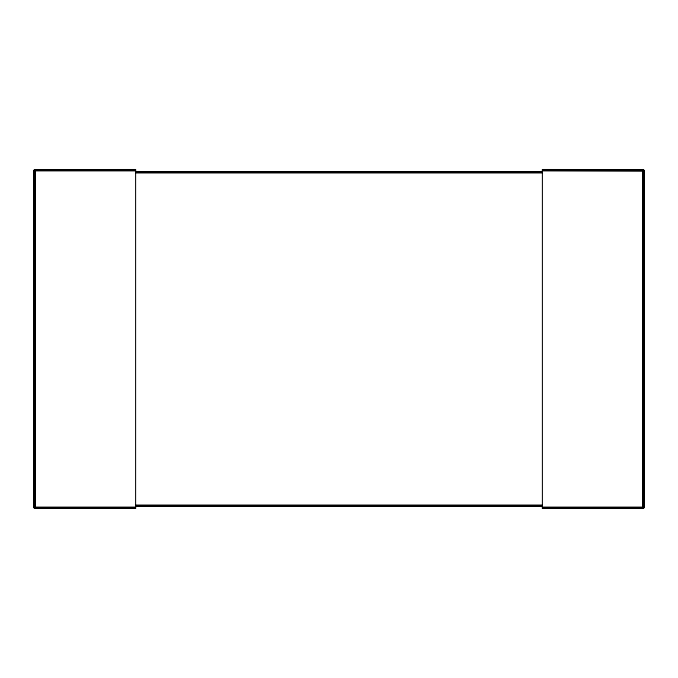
<?xml version="1.0" encoding="UTF-8"?>
<svg xmlns="http://www.w3.org/2000/svg" width="678" height="678" viewBox="0 0 678 678"><rect width="100%" height="100%" fill="white"/><g stroke="black" fill="none" stroke-linecap="round" stroke-linejoin="round"><path stroke-width="1.02" d="M34.909 169.542L35.256 508.5L135.6 508.458L135.6 169.5L34.909 169.542L33.942 170.509L135.6 170.856M542.4 507.144L644.1 507.144L642.744 508.5L542.4 508.5L542.4 169.5L643.091 169.542L644.1 170.856L542.4 170.856M135.6 170.509L33.9 170.856L35.256 169.542L35.256 508.5L33.942 507.491L135.6 507.144M542.4 170.509L644.1 170.856L642.744 169.542L642.744 508.5L644.058 507.483L542.4 507.491M135.6 170.178L35.256 170.178L33.9 170.856L35.256 169.678L135.6 169.678M542.4 508.322L642.744 508.322L644.1 507.144L642.744 507.822L542.4 507.822M33.9 170.856L35.256 169.898L135.6 169.898M542.4 508.102L642.744 508.102L644.1 507.144M542.4 169.678L642.744 169.678L644.1 170.856L642.744 170.178L542.4 170.178M542.4 169.898L642.744 169.898L644.1 170.856M135.6 171.534L542.4 171.576M135.6 171.712L542.4 171.712M135.6 171.932L542.4 171.932M135.6 172.212L542.4 172.212M135.6 172.543L542.4 172.543M135.6 172.89L542.4 172.89M135.6 505.11L542.4 505.11M135.6 505.457L542.4 505.457M135.6 505.788L542.4 505.788M135.6 506.068L542.4 506.068M135.6 506.288L542.4 506.288M135.6 506.424L542.4 506.424M135.6 506.466L542.4 506.466M135.6 507.491L33.9 507.144L34.909 508.458M135.6 507.822L35.256 507.822L33.9 507.144L35.256 508.322L135.6 508.322M135.6 508.102L35.256 508.102L33.9 507.144M644.058 170.517L644.058 507.483M643.922 170.178L643.922 507.822M643.702 169.898L643.702 508.102M643.422 169.678L643.422 508.322M643.091 169.542L643.091 508.458M34.578 169.678L34.578 508.322M34.298 169.898L34.298 508.102M34.078 170.178L34.078 507.822M33.942 170.517L33.942 507.483"/></g></svg>
